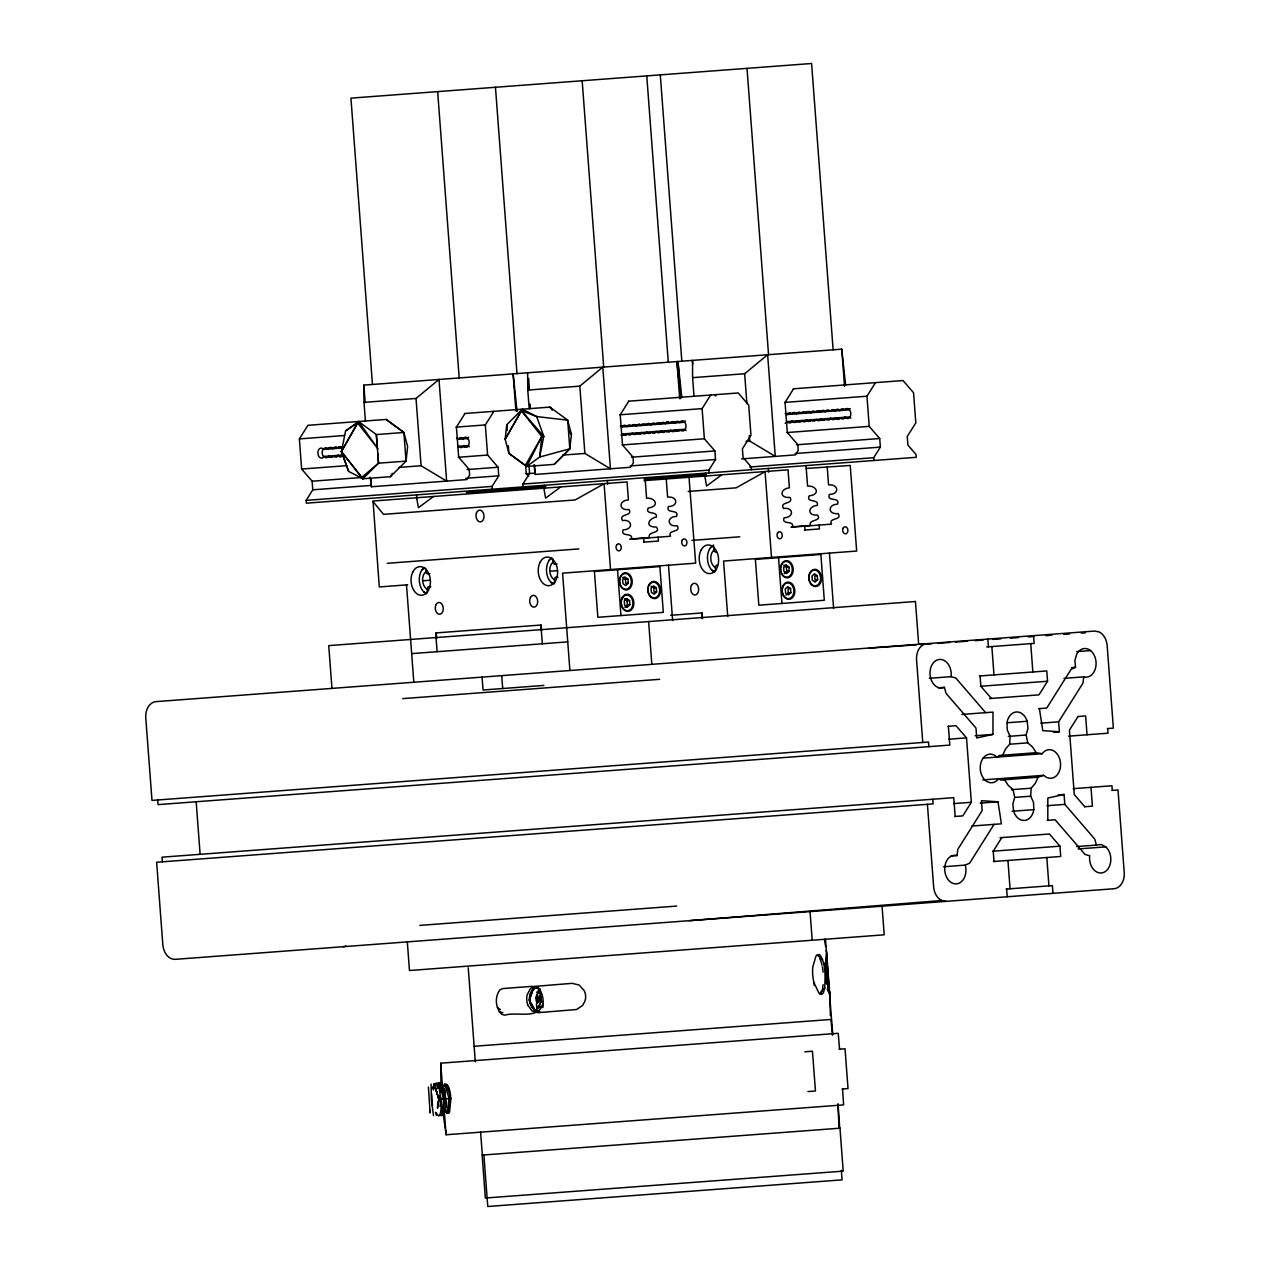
<?xml version="1.0" encoding="UTF-8"?>
<svg xmlns="http://www.w3.org/2000/svg" width="1270" height="1270" viewBox="0 0 1270 1270"><rect width="100%" height="100%" fill="white"/><g stroke="black" fill="none" stroke-linecap="round" stroke-linejoin="round"><path stroke-width="1.5" d="M985.679 712.66L955.738 677.958L951.103 676.672A14.335 10.604 85.7 0 0 940.451 659.416A14.335 10.604 85.7 0 0 930.164 675.767A14.335 10.604 85.7 0 0 944.388 687.34L946.055 693.356L975.979 728.043L976.725 737.965L992.949 734.393L992.997 712.105L961.962 714.438M1047.798 820.325L1047.845 798.036L1064.069 794.464L1064.816 804.37L1094.74 839.073L1096.407 845.09L1101.201 844.502L1105.773 846.868A14.335 10.604 85.7 0 1 1109.885 865.156A14.335 10.604 85.7 0 1 1097.137 872.204A14.335 10.604 85.7 0 1 1089.692 855.758L1085.056 854.456L1055.116 819.769L1047.21 820.356M440.388 1083.993L444.579 1090.009L445.913 1107.662L444.579 1090.009L441.071 1083.723L438.61 1083.183L440.388 1083.993L442.119 1088.279L444.024 1102.82A16.224 3.588 85.7 0 1 441.023 1115.314M825.77 965.899L826.659 953.548L829.754 993.632L826.706 977.646A19.987 2.984 85.7 0 1 825.992 967.835M430.435 1110.425L430.101 1113.028L428.419 1087.056M433.562 1086.993L433.959 1083.834M425.625 568.389L425.847 572.659L427.768 574.04M552.799 558.816L553.021 563.086L554.942 564.483M713.788 546.719L714.01 550.989L715.915 552.386M1042.194 753.697L1036.241 752.697L1032.51 746.982L1027.763 742.855L1026.096 735.028L1027.97 728.424L1027.176 721.265A14.335 10.604 85.7 0 0 1016.317 711.962A14.335 10.604 85.7 0 0 1006.967 722.789L1007.253 729.98L1010.11 736.235L1009.634 744.22L1005.554 748.998L1002.713 755.221L996.966 757.111A14.335 10.604 85.7 0 0 982.456 759.142A14.335 10.604 85.7 0 0 983.932 778.875A14.335 10.604 85.7 0 0 998.601 778.716L1004.554 779.732L1008.285 785.447L1013.031 789.559L1014.698 797.385L1012.825 804.005L1013.619 811.165A14.335 10.604 85.7 0 0 1024.477 820.452A14.335 10.604 85.7 0 0 1033.828 809.641L1033.526 802.449L1030.684 796.195L1031.161 788.21L1035.24 783.415L1038.082 777.208L1043.829 775.319A14.335 10.604 85.7 0 0 1058.339 773.287A14.335 10.604 85.7 0 0 1056.846 753.539A14.335 10.604 85.7 0 0 1042.194 753.697L982.901 758.158M542.893 1007.523C543.782 1000.22 542.957 992.965 537.908 987.219M826.389 955.103L826.04 967.899M464.534 413.528L549.91 407.114L567.674 420.164L569.817 448.802L539.671 457.041L543.798 436.356L536.639 416.544L521.43 410.686L505.158 439.261L522.383 409.178L521.43 410.686L541.782 436.515L539.671 457.041L526.685 466.439L508.921 453.39L505.158 439.261L506.762 424.751L522.383 409.178L536.639 416.544L567.674 420.164L571.421 434.292L569.817 448.802L554.212 464.375L526.685 466.439L508.921 453.39L508.349 445.754M440.547 1088.168L441.071 1083.723L438.499 1085.278M994.077 824.357L969.661 863.14L965.263 865.108A14.335 10.604 85.7 0 1 957.326 883.761A14.335 10.604 85.7 0 1 944.705 869.125A14.335 10.604 85.7 0 1 957.024 855.567L957.786 849.376L982.186 810.593L981.44 800.671L998.014 801.783L1001.395 823.801L971.756 826.04M1038.812 708.66L1046.718 708.073L1071.134 669.29L1075.515 667.306L1074.912 660.432L1076.738 654.114A14.335 10.604 85.7 0 1 1090.184 650.303A14.335 10.604 85.7 0 1 1095.581 667.829A14.335 10.604 85.7 0 1 1083.754 676.862L1083.008 683.054L1058.609 721.836L1059.355 731.742L1053.417 732.187M433.483 1090.089L434.324 1084.231L435.816 1083.405L437.594 1084.199L439.325 1088.501L441.23 1103.043A16.224 3.588 85.7 0 1 436.42 1112.885M439.944 1091.533L441.071 1083.723L445.627 1098.804L445.151 1102.217M441.42 1092.375L442.15 1087.263L444.738 1084.199L447.516 1085.104M439.992 1106.472L441.039 1099.153L439.976 1095.629M443.135 1095.327L443.928 1089.755M437.832 1088.549L436.245 1083.246L439.039 1083.04L443.833 1098.947L441.468 1115.393L438.674 1115.6M437.594 1084.199L434.324 1084.231L438.88 1099.312L437.531 1108.297L437.769 1102.614L440.642 1095.296M448.977 1088.168L449.644 1090.343A14.637 3.905 85.3 0 1 450.596 1095.613L448.326 1113.298L443.928 1110.742M377.349 447.913L376.349 434.562L378.508 463.185L362.887 478.758L361.728 477.409L378.508 463.185L406.035 461.121L403.876 432.483L376.349 434.562L358.584 421.497L345.583 430.911L341.471 451.58L348.631 471.392L362.887 478.758L390.414 476.694L406.035 461.121L407.638 446.595L403.876 432.483L386.112 419.433L307.943 425.307L299.371 438.912L301.641 469.043L312.134 481.219L312.785 489.807L306.133 500.38L306.34 503.174L916.273 457.311L916.051 454.517L907.891 445.056L907.24 436.467L915.813 422.862L913.543 392.732L903.034 380.555L793.306 388.81M444.675 1086.675L446.135 1084.088L450.945 1098.407L449.548 1112.075A14.621 3.238 89.4 0 1 447.072 1112.329M536.416 996.22L536.75 995.283M539.718 1011.571L535.051 1010.285L529.399 999.934L532.844 989.33L536.305 987.552L533.432 988.87L529.399 999.934A13.351 11.303 85.7 0 0 530.146 1003.363M444.024 1102.82L445.627 1098.804L443.436 1095.089M828.167 990.537L829.342 987.758L827.087 989.425M542.846 1004.078C538.035 1020.016 516.525 1011.333 504.857 1015.174L501.872 1014.381C495.348 1008.396 494.459 996.664 500.015 989.774L502.856 988.552L531.765 986.377L535.765 987.092L539.401 989.695M432.165 1088.803L434.324 1084.231L438.88 1099.312L441.23 1103.043M526.685 466.439L541.782 436.515L543.798 436.356L521.43 410.686M821.436 991.156L819.991 993.854L824.738 988.092C825.071 977.059 826.262 963.914 819.61 954.484L815.959 955.961L812.8 966.867A20.002 8.112 85.7 0 0 813.895 982.424L814.181 985.568M539.988 1004.364L539.734 1004.649A7.62 5.128 85.7 0 1 537.289 1006.983M345.583 430.911L357.632 423.005L377.984 448.834L358.584 421.497L341.376 451.58L348.631 471.392M361.728 477.409L341.376 451.58L357.632 423.005M525.51 465.09L541.782 436.515M392.335 473.345L390.414 476.694L391.366 475.186M407.67 584.803L379.285 586.946L373.047 501.031L627.062 481.933L628.412 499.951C618.442 500.332 618.49 510.921 629.047 509.524C633.095 516.715 618.188 513.159 622.475 520.525C632.635 518.89 633.46 529.876 623.173 529.796C619.966 537.654 633.841 531.797 631.365 539.194M464.979 413.496L456.422 427.101L458.692 457.232L469.186 469.408L469.614 475.059L466.757 479.584L371.491 486.759L370.141 477.25M492.284 489.188L492.077 486.394L498.745 475.821L498.094 467.233L487.601 455.057L485.331 424.926L493.887 411.321M523.129 486.87L522.907 484.076L529.574 473.504L528.923 464.915M554.212 464.375L569.817 448.802M628.777 401.177L620.22 414.782L622.49 444.929L632.984 457.089L633.412 462.74L630.555 467.265L535.289 474.44L533.924 464.947M372.856 501.348L383.556 514.35L575.151 499.951L604.298 483.648M709.073 472.884L708.866 470.106L715.518 459.518L714.883 450.929L704.374 438.769L702.119 408.622L710.676 395.018M793.607 388.779L785.05 402.384L787.321 432.53L797.814 444.69L798.243 450.342L795.385 454.882L741.648 458.914M688.229 491.442L736.124 487.839L765.27 471.535M873.919 460.486L873.697 457.708L880.364 447.119L879.713 438.531L869.22 426.371L866.95 396.224L875.506 382.635M948.103 726.297L956.008 725.71L966.518 737.87L971.359 802.291L962.803 815.896L954.897 816.483M979.503 675.989L1046.782 670.941L1047.544 681.244L1038.987 694.849L989.584 698.563M1001.808 837.581L993.235 851.186L994.013 861.489M1077.992 716.534L1069.435 730.139L1074.277 794.56L1084.771 806.72M537.051 1002.173A3.143 2.111 85.7 0 0 537.639 998.426L540.258 996.22A7.62 5.128 85.7 0 1 540.448 1003.252M540.496 994.775L539.988 989.298L540.496 994.775L537.4 997.633A3.143 2.111 85.7 0 0 537.019 997.125M536.686 992.314L540.083 989.282M625.158 577.263L622.665 579.517L622.983 583.66L625.777 585.518L628.269 583.263L627.967 579.12L625.158 577.263L622.649 577.453L625.459 579.311L627.967 579.12M626.777 598.726L624.284 600.996L624.586 605.123L627.396 606.996L629.888 604.726L629.571 600.599L626.777 598.726L624.269 598.916L627.078 600.789L629.571 600.599M629.888 604.726L627.38 604.917L624.888 607.187L627.396 606.996M656.606 591.931L654.114 594.185L651.319 592.328L651.002 588.185L653.494 585.93L656.304 587.788L656.606 591.931L654.098 592.122L653.796 587.978L650.986 586.121M786.146 565.15L783.653 567.42L783.955 571.548L786.765 573.421L789.257 571.151L788.94 567.023L786.146 565.15L783.638 565.341L786.432 567.214L788.94 567.023M784.257 573.611L786.749 571.341L789.257 571.151M785.876 595.074L788.368 592.82L790.861 592.63L790.559 588.502L787.749 586.629L785.257 588.899L785.574 593.026L788.368 594.9L790.861 592.63M817.594 579.818L815.102 582.089L812.292 580.215L811.99 576.088L814.483 573.818L817.277 575.691L817.594 579.818L815.086 580.009L814.769 575.881L817.277 575.691M426.26 593.503L423.64 591.772A14.351 9.668 85.7 0 1 421.989 569.801L424.323 567.722M553.45 583.93L550.831 582.216A14.351 9.668 85.7 0 1 549.18 560.245L551.497 558.149M714.423 571.833L711.803 570.119A14.351 9.668 85.7 0 1 710.152 548.132L713.661 545.005M421.989 569.801L424.577 567.515M549.18 560.245L551.767 557.943M710.152 548.132L712.74 545.846M365.395 421.068L363.998 402.368L416.02 398.462L438.991 379.46L446.643 481.108L421.084 465.741L398.78 467.423M529.193 408.75L527.78 390.065L579.818 386.144L602.79 367.141L610.441 468.789L584.883 453.438L562.578 455.104M694.023 396.351L692.626 377.666L744.649 373.745L767.636 354.743L775.271 456.39L749.713 441.039L745.998 441.309M433.53 496.491L418.417 507.698L416.623 497.761M560.721 486.918L545.608 498.142L543.814 488.188M721.693 474.821L706.58 486.029L704.786 476.091M540.083 1000.046L540.004 1000.046A3.143 2.651 85.7 0 1 540.798 996.283A3.143 2.651 85.7 0 0 540.083 1000.03L536.845 1002.395A7.62 6.445 85.7 0 1 536.035 997.918M541.147 1006.142L536.877 1009.237L536.464 1003.744L540.417 1000.808M822.15 989.806L824.738 988.092L823.468 992.553A20.002 6.032 79.4 0 1 818.801 992.949L813.927 982.377M536.845 987.52L533.432 988.87M716.883 565.055L715.185 566.722L715.613 570.976M482.981 492.411L486.235 491.077M686.356 477.107L689.61 475.79M428.815 573.961L429.863 573.611M556.006 564.388L557.038 564.055M689.292 920.687L941.753 900.509L946.229 901.367M450.945 1098.407L445.643 1098.804M363.998 402.368L363.839 385.112L841.756 349.171L845.598 384.953M628.459 401.209L738.203 392.954L748.697 405.114L750.967 435.261L742.41 448.866L743.061 457.454L751.221 466.916L751.427 469.694M299.371 438.912L344.392 435.515M455.962 427.133L485.331 424.926M619.903 414.798L702.119 408.622M784.733 402.415L866.95 396.224M329.374 457.136A5.032 3.381 85.7 0 1 328.184 456.105L323.945 456.422A5.032 3.381 85.7 0 1 319.167 456.835A5.032 3.381 85.7 0 1 318.627 449.723A5.032 3.381 85.7 0 1 323.421 449.405L327.66 449.088A5.032 3.381 85.7 0 1 328.676 447.897M323.421 449.405A5.032 3.381 85.7 0 1 328.231 449.04L332.47 448.723A5.032 3.381 85.7 0 1 333.486 447.532M328.231 449.04A5.032 3.381 85.7 0 1 333.058 448.675L337.296 448.358A5.032 3.381 85.7 0 1 338.312 447.167M333.058 448.675A5.032 3.381 85.7 0 1 337.868 448.326L342.106 448.008M457.121 438.229A5.032 3.381 85.7 0 1 458.311 439.261L462.55 438.944A5.032 3.381 85.7 0 1 463.566 437.753M458.311 439.261A5.032 3.381 85.7 0 1 463.121 438.896L467.36 438.579A5.032 3.381 85.7 0 1 468.614 437.245M620.919 425.926A5.032 3.381 85.7 0 1 622.094 426.942L626.332 426.625A5.032 3.381 85.7 0 0 625.158 425.609M622.094 426.942A5.032 3.381 85.7 0 1 626.92 426.593L631.158 426.275A5.032 3.381 85.7 0 1 632.174 425.069M626.92 426.593A5.032 3.381 85.7 0 1 631.73 426.228L635.968 425.91A5.032 3.381 85.7 0 1 636.984 424.704M631.73 426.228A5.032 3.381 85.7 0 1 636.556 425.863L640.794 425.545A5.032 3.381 85.7 0 1 641.81 424.355M636.556 425.863A5.032 3.381 85.7 0 1 641.366 425.498L645.605 425.18A5.032 3.381 85.7 0 1 646.62 423.989M641.366 425.498A5.032 3.381 85.7 0 1 646.192 425.132L650.431 424.815A5.032 3.381 85.7 0 1 651.447 423.624M646.192 425.132A5.032 3.381 85.7 0 1 651.002 424.783L655.241 424.45A5.032 3.381 85.7 0 1 656.257 423.259M651.002 424.783A5.032 3.381 85.7 0 1 655.828 424.418L660.067 424.101A5.032 3.381 85.7 0 1 661.083 422.894M655.828 424.418A5.032 3.381 85.7 0 1 660.638 424.053L664.877 423.736A5.032 3.381 85.7 0 1 667.179 422.053M660.638 424.053A5.032 3.381 85.7 0 1 665.464 423.688L669.687 423.37A5.032 3.381 85.7 0 1 670.719 422.18M665.464 423.688A5.032 3.381 85.7 0 1 670.274 423.323L674.513 423.005A5.032 3.381 85.7 0 1 675.529 421.815M670.274 423.323A5.032 3.381 85.7 0 1 675.1 422.958L679.323 422.64A5.032 3.381 85.7 0 1 680.355 421.45M675.1 422.958A5.032 3.381 85.7 0 1 679.91 422.608L684.149 422.291A5.032 3.381 85.7 0 1 685.387 420.942M785.749 413.528A5.032 3.381 85.7 0 1 786.94 414.56L791.178 414.242A5.032 3.381 85.7 0 1 792.194 413.036M786.94 414.56A5.032 3.381 85.7 0 1 791.75 414.195L795.988 413.877A5.032 3.381 85.7 0 1 797.004 412.686M791.75 414.195A5.032 3.381 85.7 0 1 796.576 413.829L800.814 413.512A5.032 3.381 85.7 0 1 801.83 412.321M796.576 413.829A5.032 3.381 85.7 0 1 801.386 413.464L805.625 413.147A5.032 3.381 85.7 0 1 806.64 411.956M801.386 413.464A5.032 3.381 85.7 0 1 806.212 413.099L810.435 412.782A5.032 3.381 85.7 0 1 811.466 411.591M806.212 413.099A5.032 3.381 85.7 0 1 811.022 412.75L815.261 412.433A5.032 3.381 85.7 0 1 816.277 411.226M811.022 412.75A5.032 3.381 85.7 0 1 815.848 412.385L820.071 412.067A5.032 3.381 85.7 0 1 821.103 410.861M815.848 412.385A5.032 3.381 85.7 0 1 820.658 412.02L824.897 411.702A5.032 3.381 85.7 0 1 825.913 410.512M820.658 412.02A5.032 3.381 85.7 0 1 825.484 411.655L829.707 411.337M825.484 411.655A5.032 3.381 85.7 0 1 830.294 411.289L834.533 410.972A5.032 3.381 85.7 0 1 835.549 409.781M830.294 411.289A5.032 3.381 85.7 0 1 835.104 410.94L839.343 410.607A5.032 3.381 85.7 0 1 840.359 409.416M835.104 410.94A5.032 3.381 85.7 0 1 839.93 410.575L844.169 410.258A5.032 3.381 85.7 0 1 845.185 409.051M839.93 410.575A5.032 3.381 85.7 0 1 844.74 410.21L848.979 409.892A5.032 3.381 85.7 0 1 850.233 408.543M323.945 456.422A5.032 3.381 85.7 0 0 328.771 456.057L332.994 455.739A5.032 3.381 85.7 0 0 334.185 456.771M328.771 456.057A5.032 3.381 85.7 0 0 333.581 455.692L337.82 455.374A5.032 3.381 85.7 0 0 340.344 456.708M333.581 455.692A5.032 3.381 85.7 0 0 338.391 455.327L342.63 455.009A5.032 3.381 85.7 0 0 343.821 456.041M457.819 447.469A5.032 3.381 85.7 0 0 458.835 446.278L463.074 445.961A5.032 3.381 85.7 0 0 464.264 446.992M458.835 446.278A5.032 3.381 85.7 0 0 463.645 445.913L467.884 445.595A5.032 3.381 85.7 0 0 469.328 446.738M621.617 435.166A5.032 3.381 85.7 0 0 622.633 433.959L626.872 433.642A5.032 3.381 85.7 0 0 628.047 434.673M622.633 433.959A5.032 3.381 85.7 0 0 627.443 433.594L631.682 433.276A5.032 3.381 85.7 0 0 632.873 434.308M627.443 433.594A5.032 3.381 85.7 0 0 632.269 433.245L636.492 432.927A5.032 3.381 85.7 0 0 637.683 433.943M632.269 433.245A5.032 3.381 85.7 0 0 637.08 432.88L641.318 432.562A5.032 3.381 85.7 0 0 642.509 433.594M637.08 432.88A5.032 3.381 85.7 0 0 641.906 432.514L646.128 432.197A5.032 3.381 85.7 0 0 647.319 433.229M641.906 432.514A5.032 3.381 85.7 0 0 646.716 432.149L650.954 431.832A5.032 3.381 85.7 0 0 652.145 432.864M646.716 432.149A5.032 3.381 85.7 0 0 651.526 431.784L655.764 431.467A5.032 3.381 85.7 0 0 656.955 432.498M651.526 431.784A5.032 3.381 85.7 0 0 656.352 431.435L660.591 431.101A5.032 3.381 85.7 0 0 661.765 432.133M656.352 431.435A5.032 3.381 85.7 0 0 661.162 431.07L665.401 430.752A5.032 3.381 85.7 0 0 666.591 431.768M661.162 431.07A5.032 3.381 85.7 0 0 665.988 430.705L670.227 430.387A5.032 3.381 85.7 0 0 671.401 431.419M665.988 430.705A5.032 3.381 85.7 0 0 670.798 430.339L675.037 430.022A5.032 3.381 85.7 0 0 676.227 431.054M670.798 430.339A5.032 3.381 85.7 0 0 675.624 429.974L679.863 429.657A5.032 3.381 85.7 0 0 681.037 430.689M675.624 429.974A5.032 3.381 85.7 0 0 680.434 429.609L684.673 429.292A5.032 3.381 85.7 0 0 686.102 430.435M785.162 423.259A5.032 3.381 85.7 0 0 787.463 421.576L791.702 421.243A5.032 3.381 85.7 0 0 792.893 422.275M787.463 421.576A5.032 3.381 85.7 0 0 792.289 421.211L796.512 420.894A5.032 3.381 85.7 0 0 797.703 421.91M792.289 421.211A5.032 3.381 85.7 0 0 797.1 420.846L801.338 420.529A5.032 3.381 85.7 0 0 802.513 421.561M797.1 420.846A5.032 3.381 85.7 0 0 801.91 420.481L806.148 420.164A5.032 3.381 85.7 0 0 807.339 421.195M801.91 420.481A5.032 3.381 85.7 0 0 806.736 420.116L810.974 419.798A5.032 3.381 85.7 0 0 812.149 420.83M806.736 420.116A5.032 3.381 85.7 0 0 811.546 419.751L815.784 419.433A5.032 3.381 85.7 0 0 816.975 420.465M811.546 419.751A5.032 3.381 85.7 0 0 816.372 419.402L820.61 419.084A5.032 3.381 85.7 0 0 821.785 420.1M816.372 419.402A5.032 3.381 85.7 0 0 821.182 419.036L825.421 418.719A5.032 3.381 85.7 0 0 826.611 419.751M821.182 419.036A5.032 3.381 85.7 0 0 826.008 418.671L830.247 418.354A5.032 3.381 85.7 0 0 831.421 419.386M826.008 418.671A5.032 3.381 85.7 0 0 830.818 418.306L835.057 417.989A5.032 3.381 85.7 0 0 836.247 419.021M830.818 418.306A5.032 3.381 85.7 0 0 835.644 417.941L839.867 417.624A5.032 3.381 85.7 0 0 841.057 418.656M835.644 417.941A5.032 3.381 85.7 0 0 840.454 417.592L844.693 417.258A5.032 3.381 85.7 0 0 845.884 418.29M840.454 417.592A5.032 3.381 85.7 0 0 845.28 417.227L849.503 416.909A5.032 3.381 85.7 0 0 850.948 418.052M301.641 469.043L346.662 465.661M458.232 457.279L487.601 455.057M622.173 444.944L704.374 438.769M787.003 432.546L869.22 426.371M312.134 481.219L362.506 477.425M467.106 469.567L498.094 467.233M631.587 457.2L714.883 450.929M796.417 444.802L879.713 438.531M312.785 489.807L370.903 485.442M465.804 478.298L498.745 475.821M526.05 473.773L535.384 473.059M630.301 465.931L715.518 459.518M795.131 453.533L880.364 447.119M306.133 500.38L492.077 486.394M522.907 484.076L708.866 470.106M749.729 467.027L873.697 457.708M466.423 492.569L545.798 486.6M644.144 479.203L706.215 474.536M644.065 480.647L788.035 469.821L789.384 487.839C779.653 488.886 779.336 498.491 790.035 497.411C794.194 504.714 779.208 501.078 783.447 508.413C793.829 507.047 794.226 517.382 784.098 517.795C781.129 525.542 794.814 519.716 792.337 527.098M805.783 468.487L850.217 465.455L856.663 551.053L723.567 561.054L727.726 616.41M630.095 539.004L649.542 537.543C646.732 531.146 661.654 533.717 656.447 527.114C644.588 527.288 648.192 518.62 656.336 517.033C657.844 510.445 644.62 515.382 648.224 507.936C659.733 506.698 655.923 497.665 646.589 498.173L645.049 477.695M791.67 526.859L810.53 525.431C807.704 519.049 822.643 521.621 817.435 515.017C806.656 516.017 808.037 505.952 817.261 505.412C819.467 498.348 805.656 503.285 809.196 495.824C820.642 494.697 816.959 485.473 807.561 486.077L806.021 465.598M630.047 539.29L670.544 536.257C666.972 529.304 681.752 532.956 677.148 525.669C666.972 527.32 666.353 516.318 676.529 516.461C679.625 508.572 665.369 514.382 668.385 506.555C678.847 506.412 677.704 495.951 667.623 497.126L666.226 478.981M791.035 527.193L831.517 524.145C827.976 517.207 842.55 520.906 838.216 513.62C827.627 514.715 827.596 504.46 837.581 504.126C840.327 496.3 826.294 502.396 829.358 494.459C840.026 494.189 838.486 483.902 828.564 484.902L827.215 466.884M643.541 542.163L658.447 541.052L658.146 537.178M804.513 530.066L819.42 528.939L819.134 525.082M387.239 563.308L578.834 548.91M691.912 540.401L739.807 536.797M427.45 592.645L427.18 589.216A9.477 6.382 85.7 0 1 422.64 580.803L430.308 580.231M554.625 583.073L554.371 579.66A9.477 6.382 85.7 0 1 549.815 571.246L557.482 570.659M628.269 583.263L625.761 583.454L625.459 579.311M653.796 587.978L656.304 587.788M790.559 588.502L788.051 588.677L788.368 592.82M670.719 615.283L702.119 612.918L702.532 618.506M411.67 653.621L567.753 641.874M986.726 646.938L1034.161 643.382L1033.574 635.651M543.878 685.419L483.044 690.007L482.06 677.116M402.717 698.627L659.638 679.307M1076.69 651.621L1090.533 650.573M929.354 678.307L951.103 676.672M1071.562 667.607L1075.515 667.306M938.451 687.784L944.388 687.34M1063.99 678.355L1083.754 676.862M980.361 686.292L1047.544 681.244M1077.722 716.55L1085.628 715.962L1087.041 734.774M1007.412 722.741L1027.176 721.265M1040.813 723.17L1058.609 721.836M975.154 735.727L992.949 734.393M948.722 739.203L966.518 737.87M1107.44 728.567L1113.361 728.123L1107.17 645.668A15.51 11.462 85.7 0 0 1099.042 631.904L1094.565 631.063L156.051 701.627A15.51 11.462 85.7 0 0 145.78 717.947L151.987 800.417L928.497 742.029L928.846 746.665M1008.301 736.378L1026.096 735.028M1068.467 736.171L1107.996 733.187L1107.646 728.551M1009.967 744.204L1027.763 742.855M998.696 755.523L1036.241 752.697M982.789 779.907L1043.829 775.319M1000.538 780.034L1038.082 777.208M1011.396 789.686L1031.161 788.21M1073.198 788.67L1111.948 785.765L1112.298 790.4M1014.873 797.385L1030.684 796.195M1112.091 790.416L1118.013 789.972L1124.22 872.426A15.51 11.462 85.7 0 1 1113.949 888.746L175.435 959.326A15.51 11.462 85.7 0 1 162.83 944.721L156.639 862.251L933.148 803.878L932.799 799.227M1058.132 794.909L1064.069 794.464M953.564 803.624L971.359 802.291M980.218 803.116L998.014 801.783M1047.02 805.72L1064.816 804.37M1012.079 811.276L1033.828 809.641M1084.501 806.736L1092.406 806.148L1090.994 787.336M1000.046 837.708L1049.449 833.993L1059.958 846.169L1060.72 856.472L993.457 861.536M992.759 851.217L1059.958 846.169M951.103 856.012L957.024 855.567M1076.642 846.566L1096.407 845.09M1078.103 848.947L1105.773 846.868M943.531 866.743L965.263 865.108M419.767 925.401L676.688 906.081M1006.11 889.079L1052.37 885.603L1052.957 893.334M537.639 998.426L537.734 998.41A3.143 2.111 85.7 0 1 537.274 1002.03M535.051 1010.285L538.623 1011.11M473.932 1046.29L830.897 1019.461L832.485 1035.082M440.912 1083.723L440.785 1063.18L838.232 1033.304L839.565 1049.179M804.862 1051.782L812.451 1051.211L815.451 1091.009L807.863 1091.581M839.121 1049.21L845.026 1048.766L848.027 1088.565L842.121 1089.009M431.101 1084.04L431.356 1099.883L433.483 1115.584M441.039 1099.153L443.833 1098.947M436.34 1115.378L435.451 1112.298M869.093 648.16L916.257 644.827M920.178 644.541L931.974 643.715M937.879 643.303L949.658 642.461M955.564 642.048L967.359 641.207M975.217 640.651L983.075 640.096M992.902 639.413L1000.76 638.858M1010.587 638.159L1018.461 637.603M1028.287 636.905L1034.177 636.492M1045.972 635.667L1051.862 635.238M1063.657 634.413L1069.562 634M1081.341 633.158L1085.278 632.889M1059.355 731.742L1042.781 730.647L1039.4 708.612M533.209 487.553L536.623 488.378M499.269 1011.698L502.936 1012.714M538.067 1011.158L534.384 1009.92L531.939 1004.919M711.803 570.119L714.708 571.992M550.831 582.216L553.72 584.089M423.64 591.772L426.545 593.661M497.395 1007.491L500.348 1009.571M403.876 432.483L386.112 419.433M817.054 954.77L822.611 959.755L819.801 958.453A20.098 6.112 85.7 0 1 822.007 965.311M991.346 698.421L980.837 686.26L980.075 675.957M714.74 394.716L715.915 396.065M551.069 408.464L549.91 407.114L552.291 410.131M526.558 465.01L527.717 466.36M528.606 476.456L526.272 473.758L525.621 465.169M689.007 477.282L695.674 563.15L562.578 573.167L569.897 670.512M341.376 451.58L362.887 478.758M438.88 1099.312L434.324 1084.231L434.419 1086.263M527.875 1005.205L532.019 1010.888L537.877 1012.698L576.564 1009.523L582.612 1005.427L585.025 1000.919A13.129 12.24 85.6 0 0 584.248 990.679L579.183 985.06L572.214 983.329L533.876 986.472L530.352 988.727L527.114 994.966A13.129 9.541 85.7 0 0 527.891 1005.189M444.738 1084.199L449.072 1098.55L446.929 1113.393L445.849 1109.805M829.04 992.14L826.913 981.408A20.002 3.111 85.7 0 1 825.722 965.803M554.371 579.66L555.101 577.501A4.969 2.667 31.2 0 1 558.038 577.263M427.18 589.216L427.911 587.058A4.969 2.667 31.2 0 1 430.847 586.835M824.436 939.308L825.659 946.61M826.262 950.262L826.865 953.913M826.024 962.565L826.278 964.247M442.96 1112.583L446.167 1134.761M826.23 959.072L828.215 977.519M825.817 959.104L828.421 991.886M824.913 962.835L825.532 968.296M824.881 963.692L825.373 968.073M828.389 979.424L832.771 1034.542M825.484 939.244L827.341 964.136M441.119 1088.755L441.373 1091.914M431.594 1093.645L432.514 1106.027M1030.732 643.636L1032.859 671.989M1046.813 857.52L1048.941 885.873M991.854 646.557L993.981 674.91M1007.935 860.441L1010.063 888.794M987.838 639.08L988.425 646.811M1006.634 889.048L1007.205 896.779M948.388 726.281L949.801 745.093L158.052 804.624L157.702 799.989M955.167 816.467L953.754 797.655L162.004 857.187L162.354 861.822M918.67 644.287L915.448 601.504L328.74 645.62L331.962 688.403M922.766 742.458L916.575 659.987A15.51 11.462 85.7 0 1 926.846 643.668M927.418 804.307L933.625 886.762A15.51 11.462 85.7 0 0 941.753 900.509M841.756 349.171L844.534 386.318M882.063 906.193L884.206 934.815L409.464 970.518L407.321 941.88M833.136 349.822L811.593 63.5L350.933 98.139L372.459 384.461M829.453 553.101L833.612 608.457M804.736 526.161L805.021 530.019M841.359 1170.321L842.074 1179.862L487.759 1206.5L483.886 1154.97M786.432 567.214L786.749 571.341M747.014 68.358L768.54 354.679M810.054 911.606L812.213 940.229M778.51 557.641L781.955 603.456M768.334 468.424L768.604 472.154M765.08 471.853L771.509 557.451M744.649 373.745L746.903 403.654M749.284 435.435L749.713 441.039M705.31 473.17L705.548 476.314M692.769 364.299L692.483 360.394L692.626 377.666M701.881 612.934L702.31 618.553M660.289 74.882L681.831 361.204M681.799 397.272L677.958 361.49L680.752 398.621M680.752 397.351L676.91 361.569L679.704 398.701M646.763 75.898L668.29 362.22M668.464 565.198L672.64 620.554M643.747 538.258L644.049 542.131M648.621 621.57L651.827 664.353M627.078 600.789L627.38 604.917M582.168 80.756L603.71 367.078M617.522 569.754L620.966 615.569M607.346 480.536L607.631 484.251M604.091 483.965L610.537 569.563M579.818 386.144L584.883 453.438M544.338 485.267L544.576 488.426M528.082 378.651L528.971 390.382M529.987 404.066L530.288 407.972M534.543 464.661L535.289 474.44M529.955 404.924L530.241 408.67M541.56 630.603L541.131 625.015L435.689 632.952L437.102 651.7M540.909 625.03L542.322 643.795M495.459 87.265L516.985 373.586M517.096 411.543L513.112 373.888L515.906 411.02M506.762 424.751L507.19 430.482M501.729 675.64L502.698 688.53M437.658 91.615L459.184 377.936M468.233 967.772L475.313 1061.815M480.568 1131.76L482.33 1155.081M436.308 632.904L436.721 638.492M416.02 398.462L421.084 465.741M416.576 494.871L416.862 498.602M406.495 584.899L413.814 682.244M440.706 1063.18L442.404 1085.786M444.246 1110.282L446.087 1134.761L843.613 1104.884L842.566 1088.977M377.777 453.644L378.508 463.185M363.839 385.112L365.173 402.701M370.903 478.933L371.491 486.759M196.167 801.688L200.12 854.393M838.057 1103.646L839.692 1128.204M837.914 1104.725L839.073 1128.252M826.23 979.472L826.405 983.869M827.516 977.582L827.707 983.139M826.23 979.091L826.389 983.361M828.548 991.886L827.881 973.614A20.018 1.191 85.9 0 1 827.532 966.422M826.151 973.741L826.484 982.869M829.818 992.743L830.374 1015.667M528.733 378.476L528.828 389.985M527.637 372.793L527.78 390.065M829.691 991.775A20.002 0.921 79.7 0 1 829.072 992.378M826.262 973.725A20.098 0.952 85.7 0 1 826.516 977.297M822.341 966.914A20.098 6.112 85.7 0 1 823.103 972.185M823.135 984.663A20.098 6.112 85.7 0 1 822.547 988.282M537.178 998.426A2.413 1.619 85.7 0 1 537.337 1000.617M538.48 1006.205A7.525 5.064 85.7 0 1 537.21 1006.967M540.115 996.251A7.525 5.064 85.7 0 1 540.782 1000.252M540.306 1003.205A7.525 5.064 85.7 0 1 538.448 1006.142M536.654 996.886A3.143 2.111 85.7 0 1 537.289 997.649M536.496 997.601A2.413 1.619 85.7 0 1 536.956 1001.3M536.003 1011.047A13.351 11.303 85.7 0 1 533.495 1009.094M532.082 990.267A13.351 11.303 85.7 0 1 534.273 987.981M826.405 953.976A20.002 0.81 -88.7 0 1 826.881 955.373M539.655 1011.984A12.922 10.938 85.7 0 1 529.669 1001.855A12.922 10.938 85.7 0 1 534.702 987.869M541.718 1001.824A3.143 2.651 85.7 0 1 540.433 1000.824M536.686 995.251A7.62 6.445 85.7 0 1 539.877 991.775M536.099 998.252A7.477 6.334 85.7 0 1 537.194 994.426L537.559 993.838A7.477 6.334 85.7 0 1 539.131 992.314M539.083 992.251A7.556 6.382 85.7 0 1 540.417 991.568M536.908 1011.047A12.922 10.938 85.7 0 1 530.955 1004.538M529.955 1000.887A12.922 10.938 85.7 0 1 529.908 997.013M530.257 995.156A12.922 10.938 85.7 0 1 535.162 987.838M541.623 1001.744A3.143 2.651 85.7 0 1 540.957 1001.316M447.516 1085.231A14.653 3.334 83 0 1 448.961 1088.342M440.515 1091.374A11.779 2.603 85.7 0 1 444.929 1093.375M445.23 1095.089A11.779 2.603 85.7 0 1 445.484 1107.329A11.779 2.603 85.7 0 1 442.944 1110.059M346.075 945.959A15.51 11.462 85.7 0 1 343.154 946.706M715.343 567.563A9.477 6.382 85.7 0 1 710.803 559.133A9.477 6.382 85.7 0 1 714.042 550.132M842.978 409.226A5.032 3.381 85.7 0 1 844.169 410.258M844.693 417.258A5.032 3.381 85.7 0 1 843.677 418.465M838.168 409.591A5.032 3.381 85.7 0 1 839.343 410.607M839.867 417.624A5.032 3.381 85.7 0 1 838.851 418.83M823.706 410.67A5.032 3.381 85.7 0 1 824.897 411.702M825.421 418.719A5.032 3.381 85.7 0 1 824.405 419.91M830.247 418.354A5.032 3.381 85.7 0 1 829.215 419.544M818.896 411.036A5.032 3.381 85.7 0 1 820.071 412.067M820.61 419.084A5.032 3.381 85.7 0 1 819.579 420.275M804.434 412.115A5.032 3.381 85.7 0 1 805.625 413.147M806.148 420.164A5.032 3.381 85.7 0 1 805.132 421.354M809.26 411.766A5.032 3.381 85.7 0 1 810.435 412.782M810.974 419.798A5.032 3.381 85.7 0 1 809.958 420.989M796.512 420.894A5.032 3.381 85.7 0 1 795.496 422.084M785.162 413.575A5.032 3.381 85.7 0 1 786.352 414.591A5.032 3.381 85.7 0 1 787.368 413.401M785.86 422.815A5.032 3.381 85.7 0 0 786.876 421.608A5.032 3.381 85.7 0 0 788.067 422.64M789.988 413.21A5.032 3.381 85.7 0 1 791.178 414.242M791.702 421.243A5.032 3.381 85.7 0 1 790.686 422.45M844.74 410.21A5.032 3.381 85.7 0 1 849.535 409.797A5.032 3.381 85.7 0 1 850.059 416.909A5.032 3.381 85.7 0 1 845.28 417.227M331.279 447.691A5.032 3.381 85.7 0 1 332.47 448.723M332.994 455.739A5.032 3.381 85.7 0 1 331.978 456.93M336.106 447.342A5.032 3.381 85.7 0 1 337.296 448.358M337.82 455.374A5.032 3.381 85.7 0 1 336.804 456.581M323.85 456.994A5.032 3.381 85.7 0 1 323.231 448.866M466.169 437.547A5.032 3.381 85.7 0 1 467.36 438.579M467.884 445.595A5.032 3.381 85.7 0 1 466.868 446.786M456.533 438.277A5.032 3.381 85.7 0 1 457.724 439.309M461.359 437.912A5.032 3.381 85.7 0 1 462.55 438.944M463.121 438.896A5.032 3.381 85.7 0 1 467.9 438.499A5.032 3.381 85.7 0 1 468.439 445.611A5.032 3.381 85.7 0 1 463.645 445.913M343.217 454.978A5.032 3.381 85.7 0 1 338.391 455.327M337.868 448.326A5.032 3.381 85.7 0 1 342.694 447.961A5.032 3.381 85.7 0 1 343.71 446.77M682.958 421.259A5.032 3.381 85.7 0 1 684.149 422.291M668.512 422.339A5.032 3.381 85.7 0 1 669.687 423.37M670.227 430.387A5.032 3.381 85.7 0 1 669.211 431.578M658.876 423.069A5.032 3.381 85.7 0 1 660.067 424.101M660.591 431.101A5.032 3.381 85.7 0 1 659.574 432.308M673.322 421.973A5.032 3.381 85.7 0 1 674.513 423.005M675.037 430.022A5.032 3.381 85.7 0 1 674.021 431.213M654.05 423.434A5.032 3.381 85.7 0 1 655.241 424.45M655.764 431.467A5.032 3.381 85.7 0 1 654.748 432.673M649.24 423.783A5.032 3.381 85.7 0 1 650.431 424.815M650.954 431.832A5.032 3.381 85.7 0 1 649.938 433.022M639.604 424.513A5.032 3.381 85.7 0 1 640.794 425.545M641.318 432.562A5.032 3.381 85.7 0 1 640.302 433.753M634.794 424.878A5.032 3.381 85.7 0 1 635.968 425.91M636.492 432.927A5.032 3.381 85.7 0 1 635.476 434.118M623.237 435.038A5.032 3.381 85.7 0 1 622.046 434.007A5.032 3.381 85.7 0 1 621.03 435.197M622.538 425.799A5.032 3.381 85.7 0 0 621.522 426.99A5.032 3.381 85.7 0 0 620.332 425.958M626.872 433.642A5.032 3.381 85.7 0 1 625.84 434.832M679.91 422.608A5.032 3.381 85.7 0 1 684.689 422.196A5.032 3.381 85.7 0 1 685.228 429.308A5.032 3.381 85.7 0 1 680.434 429.609M549.815 571.246A9.477 6.382 85.7 0 1 553.053 562.245M422.64 580.803A9.477 6.382 85.7 0 1 425.879 571.802M659.876 566.563L594.408 571.484L597.852 617.299L663.321 612.378L659.876 566.563M820.865 554.466L755.38 559.387L758.825 605.203L824.309 600.281L820.865 554.466M839.978 1128.189L482.124 1155.097L485.346 1198.039L843.201 1171.13L839.978 1128.189M571.421 434.292L569.039 431.26L571.421 434.292M541.687 996.537A2.397 2.032 85.8 0 0 541.671 1000.998A2.413 2.032 85.7 0 1 540.814 997.426A2.477 2.095 85.7 0 1 541.195 996.918A2.413 2.048 85.6 0 1 541.687 996.569M701.103 550.069A14.351 9.668 85.7 0 0 707.803 573.405A14.351 9.668 85.7 0 0 717.788 554.371A14.351 9.668 85.7 0 0 701.103 550.069M691.452 585.343A5.937 4 85.7 0 0 694.214 594.979A5.937 4 85.7 0 0 698.341 587.121A5.937 4 85.7 0 0 691.452 585.343M843.201 528.066A3.524 2.603 85.7 0 0 844.979 533.781A3.524 2.603 85.7 0 0 847.709 529.082A3.524 2.603 85.7 0 0 843.201 528.066M777.558 532.987A3.524 2.603 85.7 0 0 779.32 538.718A3.524 2.603 85.7 0 0 782.05 534.019A3.524 2.603 85.7 0 0 777.558 532.987M781.733 563.769A8.62 6.366 85.7 0 0 786.051 577.739A8.62 6.366 85.7 0 0 792.718 566.277A8.62 6.366 85.7 0 0 781.733 563.769M783.352 585.248A8.62 6.366 85.7 0 0 787.67 599.218A8.62 6.366 85.7 0 0 794.337 587.74A8.62 6.366 85.7 0 0 783.352 585.248M810.069 572.437A8.62 6.366 85.7 0 0 814.387 586.407A8.62 6.366 85.7 0 0 821.055 574.929A8.62 6.366 85.7 0 0 810.069 572.437M783.399 585.724A7.89 5.842 85.7 0 0 787.352 598.535A7.89 5.842 85.7 0 0 793.448 588.026A7.89 5.842 85.7 0 0 783.399 585.724M781.78 564.245A7.89 5.842 85.7 0 0 785.733 577.056A7.89 5.842 85.7 0 0 791.845 566.547A7.89 5.842 85.7 0 0 781.78 564.245M810.117 572.913A7.89 5.842 85.7 0 0 814.07 585.724A7.89 5.842 85.7 0 0 820.182 575.215A7.89 5.842 85.7 0 0 810.117 572.913M622.379 597.344A8.62 6.366 85.7 0 0 626.681 611.314A8.62 6.366 85.7 0 0 633.349 599.853A8.62 6.366 85.7 0 0 622.379 597.344M620.76 575.866A8.62 6.366 85.7 0 0 625.078 589.836A8.62 6.366 85.7 0 0 631.73 578.374A8.62 6.366 85.7 0 0 620.76 575.866M649.097 584.533A8.62 6.366 85.7 0 0 653.415 598.503A8.62 6.366 85.7 0 0 660.067 587.042A8.62 6.366 85.7 0 0 649.097 584.533M620.792 576.358A7.89 5.842 85.7 0 0 624.745 589.169A7.89 5.842 85.7 0 0 630.857 578.66A7.89 5.842 85.7 0 0 620.792 576.358M622.411 597.837A7.89 5.842 85.7 0 0 626.364 610.632A7.89 5.842 85.7 0 0 632.476 600.123A7.89 5.842 85.7 0 0 622.411 597.837M649.129 585.025A7.89 5.842 85.7 0 0 653.082 597.837A7.89 5.842 85.7 0 0 659.193 587.311A7.89 5.842 85.7 0 0 649.129 585.025M540.115 562.181A14.351 9.668 85.7 0 0 546.814 585.502A14.351 9.668 85.7 0 0 556.8 566.468A14.351 9.668 85.7 0 0 540.115 562.181M412.94 571.738A14.351 9.668 85.7 0 0 419.64 595.074A14.351 9.668 85.7 0 0 429.625 576.04A14.351 9.668 85.7 0 0 412.94 571.738M436.039 604.536A5.937 4 85.7 0 0 438.817 614.188A5.937 4 85.7 0 0 442.944 606.314A5.937 4 85.7 0 0 436.039 604.536M530.463 597.44A5.937 4 85.7 0 0 533.241 607.092A5.937 4 85.7 0 0 537.369 599.218A5.937 4 85.7 0 0 530.463 597.44M476.345 513.318A5.937 4 85.7 0 0 480.457 521.938A5.937 4 85.7 0 0 483.251 512.81A5.937 4 85.7 0 0 476.345 513.318M682.228 540.163A3.524 2.603 85.7 0 0 683.99 545.894A3.524 2.603 85.7 0 0 686.721 541.195A3.524 2.603 85.7 0 0 682.228 540.163M616.569 545.1A3.524 2.603 85.7 0 0 618.347 550.831A3.524 2.603 85.7 0 0 621.078 546.132A3.524 2.603 85.7 0 0 616.569 545.1"/></g></svg>
